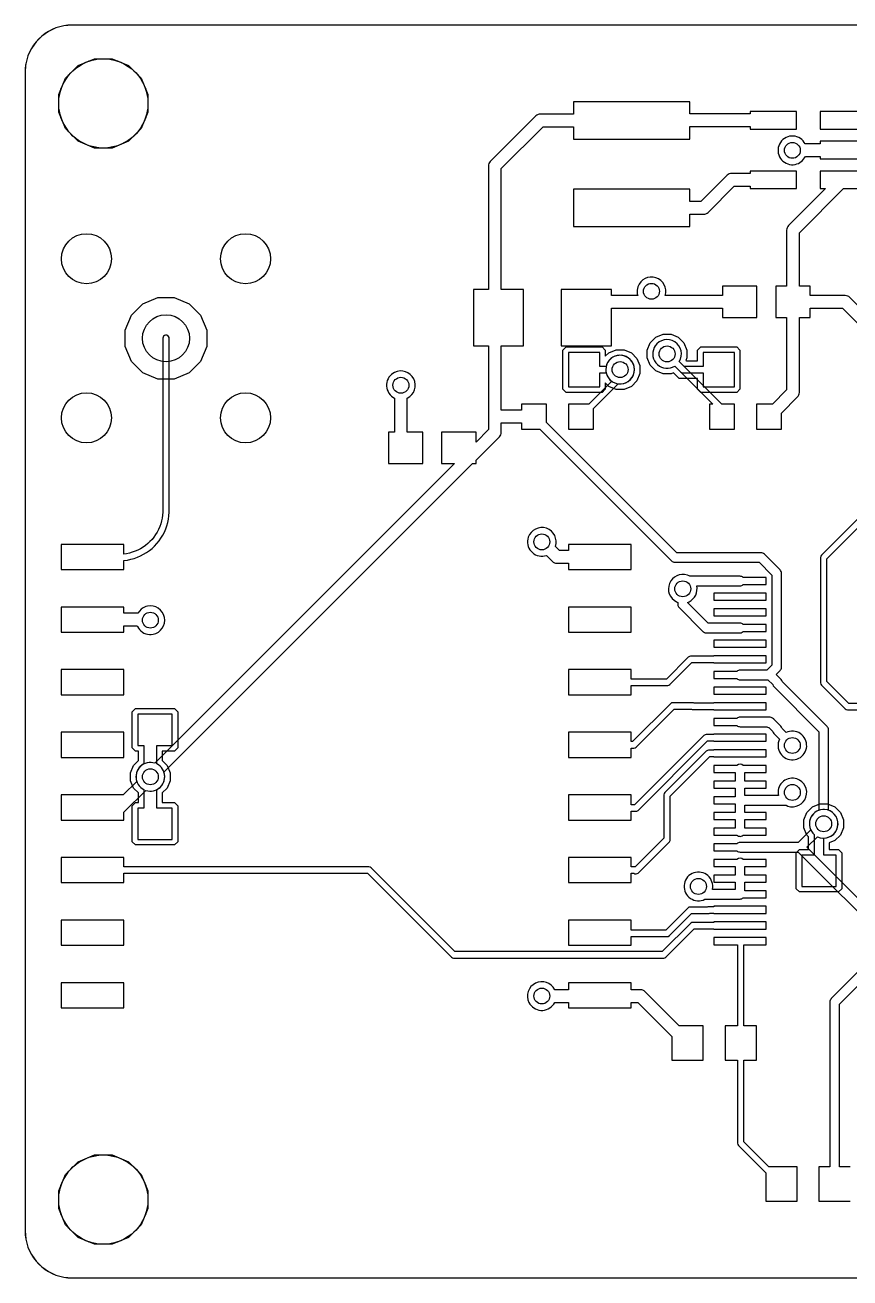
# Model space of a CAD drawing. Header units: millimetres. Extents: x 0 to 60, y 0 to 40.
# Drawn here: x 0 to 26.34, y 0 to 40 of the extents above; entities that cross this region are included whole.
import ezdxf

# ---------------------------------------------------------------- set-up
doc = ezdxf.new("R2010")
doc.units = ezdxf.units.MM

msp = doc.modelspace()

# ---------------------------------------------------------------- linework, layer by layer
at = {"layer": '16_copper'}
msp.add_lwpolyline([(58.5, 40), (1.5, 40), (1.5, 40), (1.5, 40), (1.239, 39.978), (1.239, 39.978), (1.239, 39.978), (0.987, 39.91), (0.987, 39.91), (0.987, 39.91), (0.75, 39.799), (0.75, 39.799), (0.75, 39.799), (0.536, 39.649), (0.536, 39.649), (0.535, 39.649), (0.351, 39.465), (0.351, 39.464), (0.351, 39.464), (0.201, 39.25), (0.201, 39.25), (0.201, 39.25), (0.09, 39.013), (0.09, 39.013), (0.09, 39.013), (0.09, 39.013), (0.09, 39.013), (0.09, 39.013), (0.022, 38.761), (0.022, 38.761), (0.022, 38.761), (0.022, 38.755), (0.022, 38.755), (0.022, 38.755), (0.018, 38.717), (0.018, 38.717), (0.018, 38.717), (0.018, 38.711), (0.018, 38.711), (0.018, 38.711), (0.015, 38.678), (0.015, 38.678), (0.015, 38.678), (0.015, 38.672), (0.015, 38.672), (0.015, 38.672), (0.011, 38.634), (0.011, 38.634), (0.011, 38.634), (0.011, 38.628), (0.011, 38.628), (0.011, 38.628), (0.008, 38.595), (0.008, 38.595), (0.008, 38.595), (0.007, 38.589), (0.007, 38.589), (0.007, 38.589), (0.004, 38.551), (0.004, 38.551), (0.004, 38.551), (0.003, 38.545), (0.003, 38.545), (0.003, 38.545), (0.001, 38.512), (0.001, 38.512), (0.001, 38.512), (0, 38.506), (0, 38.506), (0, 38.506), (-0.001, 38.5), (0, 38.5), (-0.001, 38.5), (-0.001, 1.5), (0, 1.5), (-0.001, 1.5), (0.022, 1.239), (0.022, 1.239), (0.022, 1.239), (0.09, 0.987), (0.09, 0.987), (0.09, 0.987), (0.201, 0.75), (0.201, 0.75), (0.201, 0.75), (0.351, 0.536), (0.351, 0.536), (0.351, 0.535), (0.535, 0.351), (0.536, 0.351), (0.536, 0.351), (0.75, 0.201), (0.75, 0.201), (0.75, 0.201), (0.987, 0.09), (0.987, 0.09), (0.987, 0.09), (1.239, 0.022), (1.239, 0.022), (1.239, 0.022), (1.5, -0.001), (1.5, 0), (1.5, -0.001), (58.5, -0.001)], dxfattribs=at)
for points in [[(2.217, 36.075), (1.693, 36.292), (1.292, 36.693), (1.075, 37.217), (1.075, 37.783), (1.292, 38.307), (1.693, 38.708), (2.217, 38.925), (2.783, 38.925), (3.307, 38.708), (3.708, 38.307), (3.925, 37.783), (3.925, 37.217), (3.708, 36.693), (3.307, 36.292), (2.783, 36.075)], [(4.241, 28.698), (3.762, 28.896), (3.396, 29.262), (3.198, 29.741), (3.198, 30.259), (3.396, 30.738), (3.762, 31.104), (4.241, 31.302), (4.759, 31.302), (5.238, 31.104), (5.604, 30.738), (5.802, 30.259), (5.802, 29.741), (5.604, 29.262), (5.238, 28.896), (4.759, 28.698)], [(21.577, 28.273), (21.473, 28.377), (21.473, 28.721), (21.472, 28.721), (21.472, 28.721), (21.472, 28.721), (20.884, 28.721), (20.707, 28.899), (20.707, 28.899), (20.706, 28.899), (20.626, 28.865), (20.374, 28.865), (20.141, 28.962), (19.962, 29.141), (19.865, 29.374), (19.865, 29.626), (19.962, 29.859), (20.141, 30.038), (20.374, 30.135), (20.626, 30.135), (20.859, 30.038), (21.038, 29.859), (21.135, 29.626), (21.135, 29.374), (21.101, 29.294), (21.101, 29.293), (21.101, 29.293), (21.115, 29.279), (21.116, 29.279), (21.116, 29.279), (21.472, 29.279), (21.473, 29.279), (21.473, 29.279), (21.473, 29.279), (21.473, 29.623), (21.577, 29.727), (22.723, 29.727), (22.827, 29.623), (22.827, 28.377), (22.723, 28.273)], [(17.277, 28.273), (17.173, 28.377), (17.173, 29.623), (17.277, 29.727), (18.423, 29.727), (18.527, 29.623), (18.527, 29.426), (18.527, 29.426), (18.527, 29.426), (18.528, 29.426), (18.528, 29.425), (18.528, 29.425), (18.528, 29.425), (18.528, 29.426), (18.528, 29.426), (18.641, 29.538), (18.874, 29.635), (19.126, 29.635), (19.359, 29.538), (19.538, 29.359), (19.635, 29.126), (19.635, 28.874), (19.538, 28.641), (19.359, 28.462), (19.126, 28.365), (18.874, 28.365), (18.641, 28.462), (18.528, 28.574), (18.528, 28.574), (18.528, 28.575), (18.528, 28.575), (18.528, 28.575), (18.527, 28.574), (18.527, 28.574), (18.527, 28.377), (18.423, 28.273)], [(3.527, 13.823), (3.423, 13.927), (3.423, 15.073), (3.527, 15.177), (3.619, 15.177), (3.619, 15.178), (3.619, 15.178), (3.619, 15.178), (3.619, 15.483), (3.619, 15.483), (3.619, 15.483), (3.462, 15.641), (3.365, 15.874), (3.365, 16.126), (3.462, 16.359), (3.619, 16.517), (3.619, 16.517), (3.619, 16.517), (3.619, 16.822), (3.619, 16.823), (3.619, 16.823), (3.619, 16.823), (3.527, 16.823), (3.423, 16.927), (3.423, 18.073), (3.527, 18.177), (4.773, 18.177), (4.877, 18.073), (4.877, 16.927), (4.773, 16.823), (4.381, 16.823), (4.381, 16.822), (4.381, 16.822), (4.381, 16.822), (4.381, 16.517), (4.381, 16.517), (4.381, 16.517), (4.538, 16.359), (4.635, 16.126), (4.635, 15.874), (4.538, 15.641), (4.381, 15.483), (4.381, 15.483), (4.381, 15.483), (4.381, 15.178), (4.381, 15.177), (4.381, 15.177), (4.381, 15.177), (4.773, 15.177), (4.877, 15.073), (4.877, 13.927), (4.773, 13.823)], [(24.727, 12.323), (24.623, 12.427), (24.623, 13.573), (24.727, 13.677), (25.02, 13.677), (25.02, 13.678), (25.02, 13.678), (25.02, 13.678), (25.02, 14.082), (25.02, 14.082), (25.02, 14.083), (24.962, 14.141), (24.865, 14.374), (24.865, 14.626), (24.962, 14.859), (25.141, 15.038), (25.374, 15.135), (25.626, 15.135), (25.859, 15.038), (26.038, 14.859), (26.135, 14.626), (26.135, 14.374), (26.038, 14.141), (25.859, 13.962), (25.68, 13.888), (25.68, 13.887), (25.68, 13.887), (25.68, 13.678), (25.68, 13.677), (25.68, 13.677), (25.68, 13.677), (25.973, 13.677), (26.077, 13.573), (26.077, 12.427), (25.973, 12.323)], [(2.217, 1.075), (1.693, 1.292), (1.292, 1.693), (1.075, 2.217), (1.075, 2.783), (1.292, 3.307), (1.693, 3.708), (2.217, 3.925), (2.783, 3.925), (3.307, 3.708), (3.708, 3.307), (3.925, 2.783), (3.925, 2.217), (3.708, 1.693), (3.307, 1.292), (2.783, 1.075)]]:
    msp.add_lwpolyline(points, close=True, dxfattribs=at)
for points in [[(22.65, 29.55), (21.65, 29.55), (21.65, 29.102), (21.042, 29.102), (20.887, 29.256, 0.986304), (20.119, 29.755), (20.089, 29.703, 0.75643), (20.744, 29.113), (20.928, 28.928, 0.198912), (21, 28.898), (21.65, 28.898), (21.65, 28.45), (22.65, 28.45)], [(18.35, 28.898), (18.554, 28.898, 0.986305), (19.449, 29.089), (19.434, 29.147, 0.75643), (18.554, 29.102), (18.35, 29.102), (18.35, 29.55), (17.35, 29.55), (17.35, 28.45), (18.35, 28.45)], [(4.7, 15), (4.203, 15), (4.203, 15.589, 0.620879), (4.203, 16.411), (4.203, 17), (4.7, 17), (4.7, 18), (3.6, 18), (3.6, 17), (3.797, 17), (3.797, 16.411, 0.620879), (3.797, 15.589), (3.797, 15), (3.6, 15), (3.6, 14), (4.7, 14)], [(25.9, 13.5), (25.502, 13.5), (25.502, 14.043, 0.965262), (25.53, 14.957), (25.47, 14.957, 0.667845), (25.198, 14.156), (25.198, 13.5), (24.8, 13.5), (24.8, 12.5), (25.9, 12.5)]]:
    msp.add_lwpolyline(points, format="xyb", close=True, dxfattribs=at)
at = {"layer": '1_copper'}
for points in [[(27.813, 10.902), (24.966, 13.75), (25.302, 14.087, 0.99398), (25.703, 14.911), (25.652, 14.932), (25.652, 17.5, 0.198912), (25.608, 17.608), (24.173, 19.043, 0.104912), (24.142, 19.108), (24.131, 19.119), (23.983, 19.268), (24.106, 19.391, 0.198912), (24.151, 19.499), (24.151, 22.501, 0.198912), (24.106, 22.609), (23.607, 23.108, 0.198912), (23.499, 23.152), (20.813, 23.152), (16.65, 27.316), (16.65, 27.9), (15.85, 27.9), (15.85, 27.703), (15.203, 27.703), (15.203, 29.76), (15.92, 29.76), (15.92, 31.56), (15.203, 31.56), (15.203, 35.416), (16.541, 36.754), (17.516, 36.754), (17.516, 36.36), (21.224, 36.36), (21.224, 36.757), (23.156, 36.757), (23.156, 36.681), (24.629, 36.681), (24.629, 37.239), (23.156, 37.239), (23.156, 37.163), (21.224, 37.163), (21.224, 37.554), (17.516, 37.554), (17.516, 37.16), (16.457, 37.16, 0.198912), (16.313, 37.101), (14.856, 35.644, 0.198912), (14.797, 35.5), (14.797, 31.56), (14.32, 31.56), (14.32, 29.76), (14.797, 29.76), (14.797, 27.084), (14.4, 26.687), (14.4, 27), (13.3, 27), (13.3, 26), (13.713, 26), (4.147, 16.434, 0.620878), (3.566, 15.853), (3.133, 15.42), (1.15, 15.42), (1.15, 14.62), (3.15, 14.62), (3.15, 14.864, 0.022681), (3.164, 14.876), (3.853, 15.566, 0.620878), (4.434, 16.147), (14.287, 26), (14.4, 26), (14.4, 26.113), (15.144, 26.856, 0.198912), (15.203, 27), (15.203, 27.297), (15.85, 27.297), (15.85, 27.1), (16.434, 27.1), (20.642, 22.892, 0.198912), (20.75, 22.848), (23.436, 22.848), (23.846, 22.438), (23.846, 19.562), (23.686, 19.402), (22.83, 19.402, 0.181171), (22.73, 19.364), (21.992, 19.364), (21.992, 19.136), (22.729, 19.136, 0.182362), (22.83, 19.098), (23.722, 19.098), (23.874, 18.945, 0.145516), (23.916, 18.869), (25.348, 17.437), (25.348, 14.932, 0.445832), (25.087, 14.302), (24.687, 13.902), (22.83, 13.902, 0.181171), (22.73, 13.864), (21.992, 13.864), (21.992, 13.636), (22.729, 13.636, 0.182362), (22.83, 13.598), (24.687, 13.598), (27.555, 10.729), (25.742, 8.916, 0.198912), (25.698, 8.809), (25.698, 3.55), (25.35, 3.55), (25.35, 2.45), (26.35, 2.45)], [(26.864, 36.289), (25.391, 36.289), (25.391, 36.213), (24.905, 36.213), (24.881, 36.255), (24.844, 36.302), (24.802, 36.344), (24.755, 36.381), (24.703, 36.411), (24.647, 36.434), (24.589, 36.449), (24.53, 36.457), (24.47, 36.457), (24.411, 36.449), (24.353, 36.434), (24.297, 36.411), (24.245, 36.381), (24.198, 36.344), (24.156, 36.302), (24.119, 36.255), (24.089, 36.203), (24.066, 36.147), (24.051, 36.089), (24.043, 36.03), (24.043, 35.97), (24.051, 35.911), (24.066, 35.853), (24.089, 35.797), (24.119, 35.745), (24.156, 35.698), (24.198, 35.656), (24.245, 35.619), (24.297, 35.589), (24.353, 35.566), (24.411, 35.551), (24.47, 35.543), (24.53, 35.543), (24.589, 35.551, 0.239053), (24.915, 35.807), (25.391, 35.807), (25.391, 35.731), (26.864, 35.731)], [(26.76, 35.339), (25.391, 35.339), (25.391, 34.781), (25.561, 34.781), (24.376, 33.596, 0.198912), (24.317, 33.452), (24.317, 31.66), (23.97, 31.66), (23.97, 30.66), (24.317, 30.66), (24.317, 28.354), (23.863, 27.9), (23.35, 27.9), (23.35, 27.1), (24.15, 27.1), (24.15, 27.613), (24.664, 28.126, 0.198912), (24.723, 28.27), (24.723, 30.66), (25.07, 30.66), (25.07, 30.957), (26.106, 30.957), (30.147, 26.916)], [(30.494, 27.144), (26.334, 31.304, 0.198912), (26.19, 31.363), (25.07, 31.363), (25.07, 31.66), (24.723, 31.66), (24.723, 33.368), (26.136, 34.781), (26.864, 34.781)], [(28.15, 25.794), (25.428, 23.072, 0.198912), (25.398, 23), (25.398, 19, 0.198912), (25.428, 18.928), (26.19, 18.166, 0.198912), (26.262, 18.136), (27.316, 18.136, 0.11127)]]:
    msp.add_lwpolyline(points, format="xyb", dxfattribs=at)
for points in [[(26.864, 37.239), (25.391, 37.239), (25.391, 36.681), (26.864, 36.681)], [(27.28, 18.34), (26.304, 18.34), (25.602, 19.042), (25.602, 22.958), (28.15, 25.506)], [(26.35, 3.55), (26.002, 3.55), (26.002, 8.745), (27.855, 10.598)]]:
    msp.add_lwpolyline(points, dxfattribs=at)
for points in [[(21.224, 33.96), (21.663, 33.96, 0.198912), (21.807, 34.019), (22.644, 34.857), (23.156, 34.857), (23.156, 34.781), (24.629, 34.781), (24.629, 35.339), (23.156, 35.339), (23.156, 35.263), (22.56, 35.263, 0.198912), (22.416, 35.204), (21.579, 34.366), (21.224, 34.366), (21.224, 34.76), (17.516, 34.76), (17.516, 33.566), (21.224, 33.566)], [(22.27, 30.66), (23.37, 30.66), (23.37, 31.66), (22.27, 31.66), (22.27, 31.363), (20.437, 31.363, 0.988241), (19.566, 31.647), (19.551, 31.589, 0.125641), (19.563, 31.363), (18.72, 31.363), (18.72, 31.56), (17.12, 31.56), (17.12, 29.76), (18.72, 29.76), (18.72, 30.957), (22.27, 30.957)], [(4.598, 30.025, 0.883022), (4.398, 30), (4.398, 24.5), (4.398, 24.452), (4.391, 24.357), (4.378, 24.262), (4.359, 24.169), (4.333, 24.077), (4.301, 23.987), (4.263, 23.899), (4.219, 23.815), (4.169, 23.733), (4.114, 23.655), (4.054, 23.581), (3.989, 23.511), (3.919, 23.446), (3.845, 23.386), (3.767, 23.331), (3.685, 23.281), (3.601, 23.237), (3.513, 23.199), (3.423, 23.167), (3.331, 23.141), (3.238, 23.122), (3.15, 23.11), (3.15, 23.42), (1.15, 23.42), (1.15, 22.62), (3.15, 22.62), (3.15, 22.905), (3.164, 22.906), (3.272, 22.921), (3.379, 22.943), (3.485, 22.973), (3.588, 23.009), (3.688, 23.053), (3.785, 23.103), (3.879, 23.16), (3.968, 23.223), (4.053, 23.292), (4.133, 23.367), (4.208, 23.447), (4.277, 23.532), (4.34, 23.621), (4.397, 23.715), (4.447, 23.812), (4.491, 23.912), (4.527, 24.015), (4.557, 24.121), (4.579, 24.228), (4.594, 24.336), (4.602, 24.445), (4.602, 30)], [(22.65, 27.9), (22.244, 27.9), (20.887, 29.256, 0.986304), (20.119, 29.755), (20.089, 29.703, 0.75643), (20.744, 29.113), (21.956, 27.9), (21.85, 27.9), (21.85, 27.1), (22.65, 27.1)], [(18.15, 27.756), (18.94, 28.547, 0.967733), (19.089, 29.449), (19.03, 29.457, 0.754982), (18.734, 28.628), (18.006, 27.9), (17.35, 27.9), (17.35, 27.1), (18.15, 27.1)], [(12.7, 27), (12.203, 27), (12.203, 28.089, 0.999305), (11.797, 28.911), (11.745, 28.881, 0.576887), (11.797, 28.089), (11.797, 27), (11.6, 27), (11.6, 26), (12.7, 26)], [(19.35, 23.42), (17.35, 23.42), (17.35, 23.223), (17.064, 23.223), (16.934, 23.353, 0.999306), (16.066, 23.647), (16.051, 23.589, 0.576888), (16.647, 23.066), (16.836, 22.876, 0.198912), (16.98, 22.817), (17.35, 22.817), (17.35, 22.62), (19.35, 22.62)], [(22.86, 20.601, 0.12929), (22.929, 20.636), (23.668, 20.636), (23.668, 20.864), (22.93, 20.864, 0.182362), (22.83, 20.902), (21.813, 20.902), (21.152, 21.563), (21.152, 21.568), (21.203, 21.589, 0.344632), (21.447, 22.098), (22.83, 22.098, 0.181171), (22.929, 22.136), (23.668, 22.136), (23.668, 22.364), (22.93, 22.364, 0.182362), (22.83, 22.402), (21.25, 22.402, 0.071664), (21.203, 22.411), (21.147, 22.434, 0.936605), (20.797, 21.589), (20.848, 21.568, 0.311113), (20.892, 21.392), (21.642, 20.642, 0.198912), (21.75, 20.598), (22.83, 20.598)], [(4.089, 20.551, 1), (3.911, 21.449), (3.853, 21.434, 0.185481), (3.601, 21.223), (3.15, 21.223), (3.15, 21.42), (1.15, 21.42), (1.15, 20.62), (3.15, 20.62), (3.15, 20.817), (3.581, 20.817), (3.589, 20.797), (3.619, 20.745), (3.656, 20.698), (3.698, 20.656), (3.745, 20.619), (3.797, 20.589), (3.853, 20.566), (3.911, 20.551), (3.97, 20.543), (4.03, 20.543)], [(19.35, 18.918), (20.52, 18.918, 0.198912), (20.592, 18.948), (21.292, 19.648), (21.992, 19.648), (21.992, 19.636), (23.668, 19.636), (23.668, 19.864), (21.992, 19.864), (21.992, 19.852), (21.25, 19.852, 0.198912), (21.178, 19.822), (20.478, 19.122), (19.35, 19.122), (19.35, 19.42), (17.35, 19.42), (17.35, 18.62), (19.35, 18.62)], [(19.35, 16.918), (19.442, 16.918, 0.198912), (19.514, 16.948), (20.726, 18.16), (21.281, 18.16, 0.12074), (21.328, 18.148), (21.992, 18.148), (21.992, 18.136), (23.668, 18.136), (23.668, 18.364), (21.992, 18.364), (21.992, 18.352), (21.362, 18.352, 0.10906), (21.316, 18.364), (20.684, 18.364, 0.198912), (20.613, 18.334), (19.4, 17.122), (19.35, 17.122), (19.35, 17.42), (17.35, 17.42), (17.35, 16.62), (19.35, 16.62)], [(24.589, 16.551, 1), (24.411, 17.449), (24.353, 17.434), (24.302, 17.413), (24.173, 17.543, 0.145516), (24.131, 17.619), (23.923, 17.828), (23.919, 17.831), (23.915, 17.835, 0.027319), (23.899, 17.847), (23.894, 17.85, 0.245982), (23.75, 17.902), (22.83, 17.902, 0.181171), (22.73, 17.864), (21.992, 17.864), (21.992, 17.636), (22.729, 17.636, 0.182362), (22.83, 17.598), (23.69, 17.598, 0.071345), (23.734, 17.575), (23.744, 17.573), (23.748, 17.571), (23.874, 17.445, 0.104912), (23.905, 17.38), (23.916, 17.369), (24.087, 17.198), (24.066, 17.147), (24.051, 17.089), (24.043, 17.03), (24.043, 16.97), (24.051, 16.911), (24.066, 16.853), (24.089, 16.797), (24.119, 16.745), (24.156, 16.698), (24.198, 16.656), (24.245, 16.619), (24.297, 16.589), (24.353, 16.566), (24.411, 16.551), (24.47, 16.543), (24.53, 16.543)], [(19.35, 14.898), (19.5, 14.898, 0.198912), (19.572, 14.928), (21.792, 17.148), (21.992, 17.148), (21.992, 17.136), (23.668, 17.136), (23.668, 17.364), (21.992, 17.364), (21.992, 17.352), (21.75, 17.352, 0.198912), (21.678, 17.322), (19.458, 15.102), (19.35, 15.102), (19.35, 15.42), (17.35, 15.42), (17.35, 14.62), (19.35, 14.62)], [(19.35, 12.918), (19.44, 12.918, 0.370992), (19.572, 12.928), (20.572, 13.928, 0.198912), (20.602, 14), (20.602, 15.383), (21.867, 16.648), (21.992, 16.648), (21.992, 16.636), (23.668, 16.636), (23.668, 16.864), (21.992, 16.864), (21.992, 16.852), (21.825, 16.852, 0.198912), (21.753, 16.822), (20.428, 15.497, 0.198912), (20.398, 15.425), (20.398, 14.042), (19.478, 13.122), (19.35, 13.122), (19.35, 13.42), (17.35, 13.42), (17.35, 12.62), (19.35, 12.62)], [(22.868, 14.102, 0.116848), (22.93, 14.136), (23.668, 14.136), (23.668, 14.364), (22.982, 14.364), (22.982, 14.636), (23.668, 14.636), (23.668, 14.864), (22.982, 14.864), (22.982, 15.098), (24.25, 15.098, 0.071664), (24.297, 15.089), (24.353, 15.066, 1), (24.647, 15.934), (24.589, 15.949, 0.540485), (24.053, 15.402), (22.982, 15.402), (22.982, 15.636), (23.668, 15.636), (23.668, 15.864), (22.982, 15.864), (22.982, 16.136), (23.668, 16.136), (23.668, 16.364), (22.93, 16.364, 0.375483), (22.73, 16.364), (21.992, 16.364), (21.992, 16.136), (22.677, 16.136), (22.677, 15.864), (21.992, 15.864), (21.992, 15.636), (22.677, 15.636), (22.677, 15.364), (21.992, 15.364), (21.992, 15.136), (22.677, 15.136), (22.677, 14.864), (21.992, 14.864), (21.992, 14.636), (22.677, 14.636), (22.677, 14.364), (21.992, 14.364), (21.992, 14.136), (22.73, 14.136), (22.749, 14.121), (22.777, 14.107), (22.807, 14.099), (22.837, 14.098)], [(20.396, 10.214, 0.182645), (20.462, 10.243), (21.367, 11.148), (21.992, 11.148), (21.992, 11.136), (23.668, 11.136), (23.668, 11.364), (21.992, 11.364), (21.992, 11.352), (21.325, 11.352, 0.198912), (21.253, 11.322), (20.348, 10.417), (13.727, 10.417), (11.052, 13.092, 0.198912), (10.98, 13.122), (3.15, 13.122), (3.15, 13.42), (1.15, 13.42), (1.15, 12.62), (3.15, 12.62), (3.15, 12.918), (10.938, 12.918), (13.613, 10.243, 0.198912), (13.685, 10.214), (20.39, 10.214)], [(21.589, 12.051), (21.647, 12.066), (21.703, 12.089, 0.071664), (21.75, 12.098), (22.83, 12.098, 0.181415), (22.93, 12.136), (23.668, 12.136), (23.668, 12.364), (22.982, 12.364), (22.982, 12.636), (23.668, 12.636), (23.668, 12.864), (22.982, 12.864), (22.982, 13.136), (23.668, 13.136), (23.668, 13.364), (22.93, 13.364, 0.375483), (22.73, 13.364), (21.992, 13.364), (21.992, 13.136), (22.677, 13.136), (22.677, 12.864), (21.992, 12.864), (21.992, 12.636), (22.677, 12.636), (22.677, 12.402), (21.947, 12.402), (21.949, 12.411), (21.957, 12.47), (21.957, 12.53), (21.949, 12.589), (21.934, 12.647), (21.911, 12.703), (21.881, 12.755), (21.844, 12.802), (21.802, 12.844), (21.755, 12.881), (21.703, 12.911), (21.647, 12.934), (21.589, 12.949), (21.53, 12.957), (21.47, 12.957), (21.411, 12.949), (21.353, 12.934), (21.297, 12.911), (21.245, 12.881), (21.198, 12.844), (21.156, 12.802), (21.119, 12.755), (21.089, 12.703), (21.066, 12.647), (21.051, 12.589), (21.043, 12.53), (21.043, 12.47), (21.051, 12.411), (21.066, 12.353), (21.089, 12.297), (21.119, 12.245), (21.156, 12.198), (21.198, 12.156), (21.245, 12.119), (21.297, 12.089), (21.353, 12.066), (21.411, 12.051), (21.47, 12.043), (21.53, 12.043)], [(19.35, 10.898), (20.5, 10.898, 0.198912), (20.572, 10.928), (21.28, 11.636), (21.816, 11.636, 0.11127), (21.863, 11.648), (21.992, 11.648), (21.992, 11.636), (23.668, 11.636), (23.668, 11.864), (21.992, 11.864), (21.992, 11.852), (21.828, 11.852, 0.122942), (21.78, 11.84), (21.238, 11.84, 0.198912), (21.166, 11.81), (20.458, 11.102), (19.35, 11.102), (19.35, 11.42), (17.35, 11.42), (17.35, 10.62), (19.35, 10.62)], [(24.65, 3.55), (23.744, 3.55), (22.952, 4.342), (22.952, 6.95), (23.35, 6.95), (23.35, 8.05), (22.952, 8.05), (22.952, 10.636), (23.668, 10.636), (23.668, 10.864), (21.992, 10.864), (21.992, 10.636), (22.748, 10.636), (22.748, 8.05), (22.35, 8.05), (22.35, 6.95), (22.748, 6.95), (22.748, 4.3, 0.198912), (22.778, 4.228), (23.65, 3.356), (23.65, 2.45), (24.65, 2.45)], [(21.65, 8.05), (20.887, 8.05), (19.794, 9.144, 0.198912), (19.65, 9.203), (19.35, 9.203), (19.35, 9.42), (17.35, 9.42), (17.35, 9.203), (16.911, 9.203, 0.999305), (16.089, 8.797), (16.119, 8.745, 0.576887), (16.911, 8.797), (17.35, 8.797), (17.35, 8.62), (19.35, 8.62), (19.35, 8.797), (19.566, 8.797), (20.65, 7.713), (20.65, 6.95), (21.65, 6.95)]]:
    msp.add_lwpolyline(points, format="xyb", close=True, dxfattribs=at)
for points in [[(23.668, 21.864), (21.992, 21.864), (21.992, 21.636), (23.668, 21.636)], [(19.35, 21.42), (17.35, 21.42), (17.35, 20.62), (19.35, 20.62)], [(23.668, 21.364), (21.992, 21.364), (21.992, 21.136), (23.668, 21.136)], [(23.668, 20.364), (21.992, 20.364), (21.992, 20.136), (23.668, 20.136)], [(3.15, 19.42), (1.15, 19.42), (1.15, 18.62), (3.15, 18.62)], [(23.668, 18.864), (21.992, 18.864), (21.992, 18.636), (23.668, 18.636)], [(3.15, 17.42), (1.15, 17.42), (1.15, 16.62), (3.15, 16.62)], [(3.15, 11.42), (1.15, 11.42), (1.15, 10.62), (3.15, 10.62)], [(3.15, 9.42), (1.15, 9.42), (1.15, 8.62), (3.15, 8.62)]]:
    msp.add_lwpolyline(points, close=True, dxfattribs=at)
at = {"layer": 'drills_NPTH'}
for centre in [(2.5, 37.5), (2.5, 2.5)]:
    msp.add_circle(centre, 1.425, dxfattribs=at)
at = {"layer": 'drills_PTH'}
for centre, radius in [((1.96, 32.54), 0.8), ((7.04, 32.54), 0.8), ((4.5, 30), 0.75), ((1.96, 27.46), 0.8), ((7.04, 27.46), 0.8)]:
    msp.add_circle(centre, radius, dxfattribs=at)
at = {"layer": 'drills_via_1_16'}
for centre in [(24.5, 36), (20, 31.5), (20.5, 29.5), (19, 29), (12, 28.5), (16.5, 23.5), (21, 22), (4, 21), (24.5, 17), (4, 16), (24.5, 15.5), (25.5, 14.5), (21.5, 12.5), (16.5, 9)]:
    msp.add_circle(centre, 0.254, dxfattribs=at)
at = {"layer": 'holes'}
for points in [[(3.925, 37.449), (3.918, 37.348), (3.903, 37.247), (3.882, 37.147), (3.853, 37.05), (3.817, 36.954), (3.775, 36.862), (3.726, 36.772), (3.671, 36.687), (3.61, 36.605), (3.544, 36.528), (3.472, 36.456), (3.395, 36.39), (3.313, 36.329), (3.228, 36.274), (3.138, 36.225), (3.046, 36.183), (2.95, 36.147), (2.853, 36.118), (2.753, 36.097), (2.652, 36.082), (2.551, 36.075), (2.449, 36.075), (2.348, 36.082), (2.247, 36.097), (2.147, 36.118), (2.05, 36.147), (1.954, 36.183), (1.862, 36.225), (1.772, 36.274), (1.687, 36.329), (1.605, 36.39), (1.528, 36.456), (1.456, 36.528), (1.39, 36.605), (1.329, 36.687), (1.274, 36.772), (1.225, 36.862), (1.183, 36.954), (1.147, 37.05), (1.118, 37.147), (1.097, 37.247), (1.082, 37.348), (1.075, 37.449), (1.075, 37.551), (1.082, 37.652), (1.097, 37.753), (1.118, 37.853), (1.147, 37.95), (1.183, 38.046), (1.225, 38.138), (1.274, 38.228), (1.329, 38.313), (1.39, 38.395), (1.456, 38.472), (1.528, 38.544), (1.605, 38.61), (1.687, 38.671), (1.772, 38.726), (1.862, 38.775), (1.954, 38.817), (2.05, 38.853), (2.147, 38.882), (2.247, 38.903), (2.348, 38.918), (2.449, 38.925), (2.551, 38.925), (2.652, 38.918), (2.753, 38.903), (2.853, 38.882), (2.95, 38.853), (3.046, 38.817), (3.138, 38.775), (3.228, 38.726), (3.313, 38.671), (3.395, 38.61), (3.472, 38.544), (3.544, 38.472), (3.61, 38.395), (3.671, 38.313), (3.726, 38.228), (3.775, 38.138), (3.817, 38.046), (3.853, 37.95), (3.882, 37.853), (3.903, 37.753), (3.918, 37.652), (3.925, 37.551), (3.925, 37.449)], [(3.925, 2.449), (3.918, 2.348), (3.903, 2.247), (3.882, 2.147), (3.853, 2.05), (3.817, 1.954), (3.775, 1.862), (3.726, 1.772), (3.671, 1.687), (3.61, 1.605), (3.544, 1.528), (3.472, 1.456), (3.395, 1.39), (3.313, 1.329), (3.228, 1.274), (3.138, 1.225), (3.046, 1.183), (2.95, 1.147), (2.853, 1.118), (2.753, 1.097), (2.652, 1.082), (2.551, 1.075), (2.449, 1.075), (2.348, 1.082), (2.247, 1.097), (2.147, 1.118), (2.05, 1.147), (1.954, 1.183), (1.862, 1.225), (1.772, 1.274), (1.687, 1.329), (1.605, 1.39), (1.528, 1.456), (1.456, 1.528), (1.39, 1.605), (1.329, 1.687), (1.274, 1.772), (1.225, 1.862), (1.183, 1.954), (1.147, 2.05), (1.118, 2.147), (1.097, 2.247), (1.082, 2.348), (1.075, 2.449), (1.075, 2.551), (1.082, 2.652), (1.097, 2.753), (1.118, 2.853), (1.147, 2.95), (1.183, 3.046), (1.225, 3.138), (1.274, 3.228), (1.329, 3.313), (1.39, 3.395), (1.456, 3.472), (1.528, 3.544), (1.605, 3.61), (1.687, 3.671), (1.772, 3.726), (1.862, 3.775), (1.954, 3.817), (2.05, 3.853), (2.147, 3.882), (2.247, 3.903), (2.348, 3.918), (2.449, 3.925), (2.551, 3.925), (2.652, 3.918), (2.753, 3.903), (2.853, 3.882), (2.95, 3.853), (3.046, 3.817), (3.138, 3.775), (3.228, 3.726), (3.313, 3.671), (3.395, 3.61), (3.472, 3.544), (3.544, 3.472), (3.61, 3.395), (3.671, 3.313), (3.726, 3.228), (3.775, 3.138), (3.817, 3.046), (3.853, 2.95), (3.882, 2.853), (3.903, 2.753), (3.918, 2.652), (3.925, 2.551), (3.925, 2.449)]]:
    msp.add_lwpolyline(points, close=True, dxfattribs=at)
at = {"layer": 'outline'}
msp.add_lwpolyline([(58.5, 40), (1.5, 40), (1.369, 39.994), (1.24, 39.977), (1.112, 39.949), (0.987, 39.91), (0.866, 39.859), (0.75, 39.799), (0.64, 39.729), (0.536, 39.649), (0.439, 39.561), (0.351, 39.464), (0.271, 39.36), (0.201, 39.25), (0.141, 39.134), (0.09, 39.013), (0.051, 38.888), (0.023, 38.76), (0.006, 38.631), (0, 38.5), (0, 1.5), (0, 1.5), (0.006, 1.369), (0.023, 1.24), (0.051, 1.112), (0.09, 0.987), (0.141, 0.866), (0.201, 0.75), (0.271, 0.64), (0.351, 0.536), (0.439, 0.439), (0.536, 0.351), (0.64, 0.271), (0.75, 0.201), (0.866, 0.141), (0.987, 0.09), (1.112, 0.051), (1.24, 0.023), (1.369, 0.006), (1.5, 0), (58.5, 0)], dxfattribs=at)

doc.saveas('drawing.dxf')
